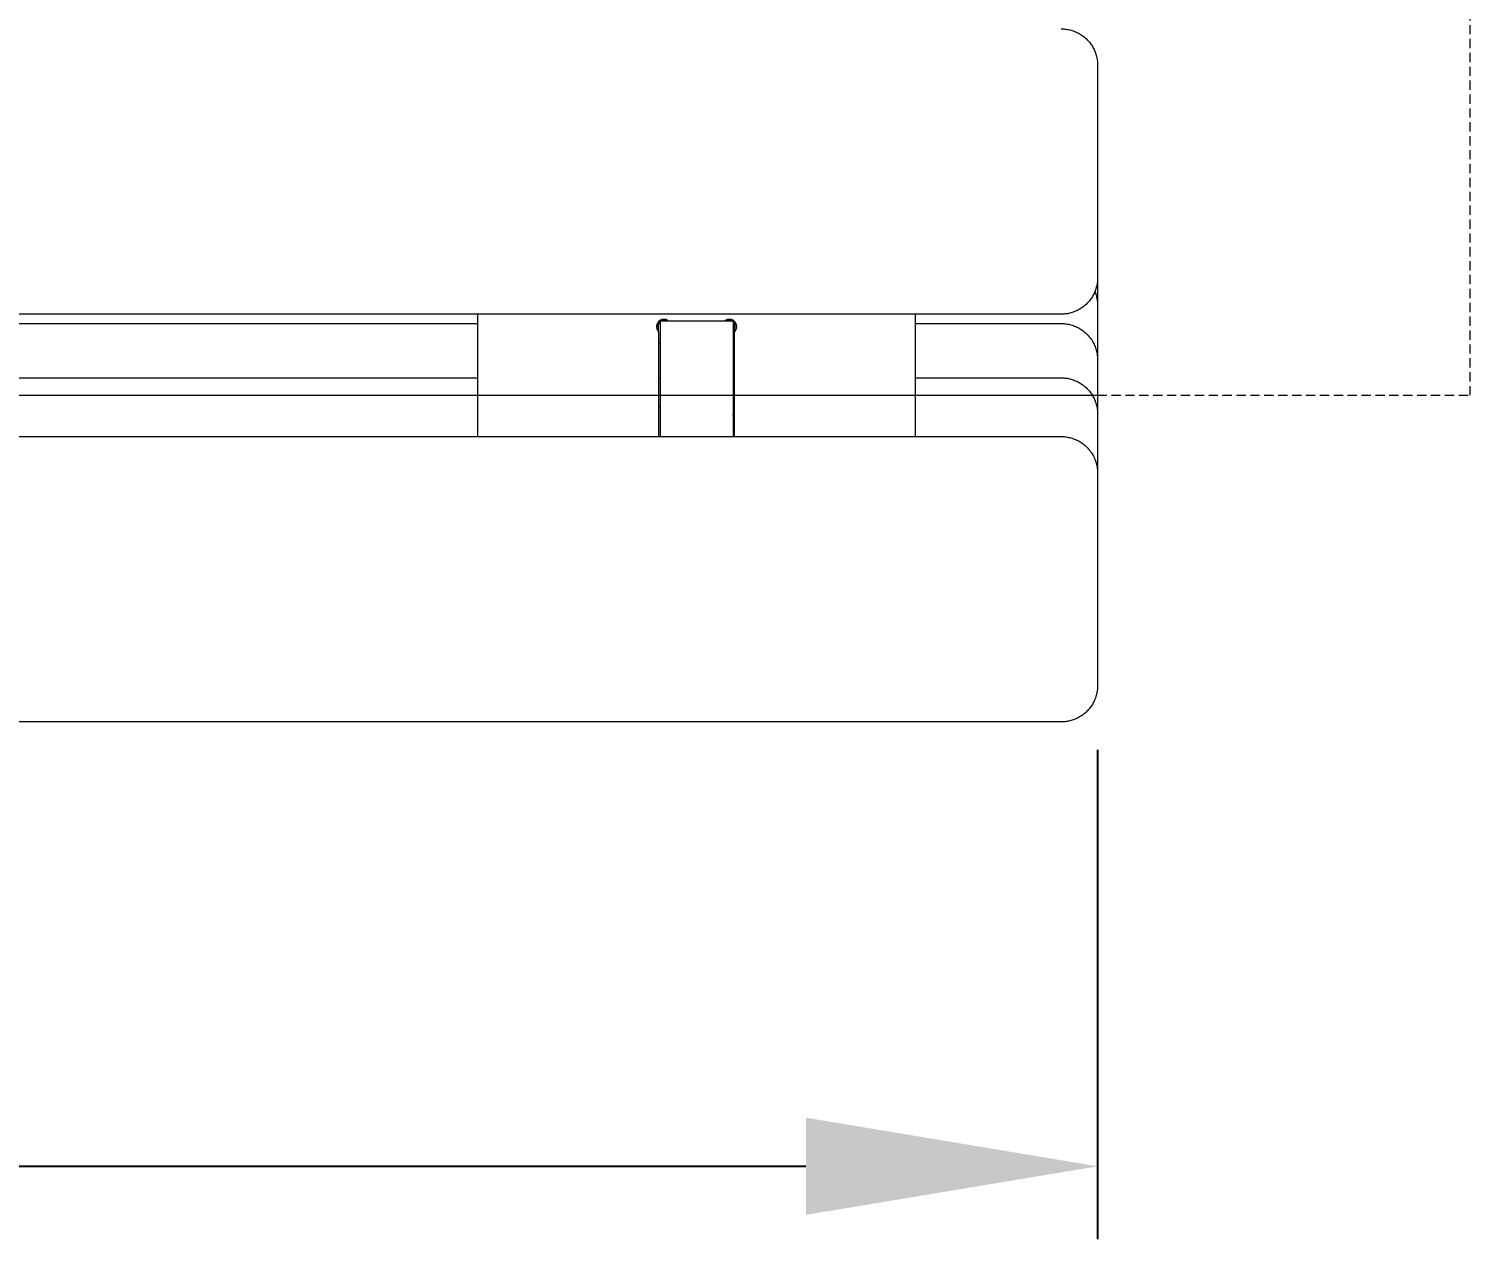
# Model space of a CAD drawing. Header units: millimetres. Extents: x -80 to 4518, y -398 to 2524.
# Drawn here: x 513.5 to 711.1, y -397.8 to -231.7 of the extents above; entities that cross this region are included whole.
import ezdxf

# ---------------------------------------------------------------- set-up
doc = ezdxf.new("R2010")
doc.units = ezdxf.units.MM
doc.linetypes.add('HIDDEN', pattern=[1.905, 1.27, -0.635])
for name, color, linetype, lineweight in [('ZANO_R', 7, 'Continuous', 0), ('ZANO_R_przerywana', 7, 'HIDDEN', 0), ('ZANO_W', 1, 'Continuous', 0)]:
    doc.layers.add(name, color=color, linetype=linetype, lineweight=lineweight)
doc.styles.add('Arial', font='arial.ttf')
doc.styles.get("Standard").update_dxf_attribs({"font": 'ARIALUNI.TTF'})
doc.dimstyles.new('pl i ang', dxfattribs={"dimtxt": 50, "dimasz": 50, "dimexe": 1.25, "dimexo": 0.625, "dimgap": 10, "dimtad": 1, "dimtoh": 1, "dimtxsty": 'Standard', "dimcen": 2.5, "dimclrd": 1, "dimclre": 1, "dimclrt": 1, "dimadec": 0, "dimazin": 0, "dimtfac": 1, "dimtmove": 0, "dimatfit": 3, "dimfxl": 1, "dimarcsym": 1})

# ---------------------------------------------------------------- blocks, each defined once
blk = doc.blocks.new('*D399')
at = {"layer": 'ZANO_W', "color": 1, "lineweight": -2}
for p, q in [((62.24, -330.62), (62.24, -397.77)), ((660.05, -330.62), (660.05, -397.77)), ((102.24, -387.77), (620.05, -387.77))]:
    blk.add_line(p, q, dxfattribs=at)
at = {"layer": 'ZANO_W', "color": 1}
for points in [[(102.24, -381.1), (102.24, -394.43), (62.24, -387.77)], [(620.05, -394.43), (620.05, -381.1), (660.05, -387.77)]]:
    blk.add_solid(points, dxfattribs=at)
at = {"layer": 'ZANO_W', "color": 1, "insert": (361.15, -357.34), "char_height": 40, "attachment_point": 5, "style": 'Arial'}
blk.add_mtext('598', dxfattribs=at)

msp = doc.modelspace()

# ---------------------------------------------------------------- linework, layer by layer
at = {"layer": 'ZANO_R'}
for p, q in [((655.05, -231.69), (655.23, -231.7)), ((655.23, -231.7), (655.4, -231.7)), ((655.4, -231.7), (655.57, -231.72)), ((655.57, -231.72), (655.74, -231.74)), ((655.74, -231.74), (655.9, -231.77)), ((655.9, -231.77), (656.07, -231.8)), ((656.07, -231.8), (656.24, -231.83)), ((656.24, -231.83), (656.4, -231.88)), ((656.4, -231.88), (656.57, -231.93)), ((656.57, -231.93), (656.73, -231.98)), ((656.73, -231.98), (656.89, -232.04)), ((656.89, -232.04), (657.05, -232.11)), ((657.05, -232.11), (657.2, -232.18)), ((657.2, -232.18), (657.35, -232.25)), ((657.35, -232.25), (657.5, -232.33)), ((657.5, -232.33), (657.65, -232.42)), ((657.65, -232.42), (657.8, -232.51)), ((657.8, -232.51), (657.94, -232.61)), ((657.94, -232.61), (658.08, -232.71)), ((658.08, -232.71), (658.21, -232.81)), ((658.21, -232.81), (658.34, -232.92)), ((658.34, -232.92), (658.47, -233.04)), ((658.47, -233.04), (658.59, -233.16)), ((658.59, -233.16), (658.71, -233.28)), ((658.71, -233.28), (658.82, -233.41)), ((658.82, -233.41), (658.93, -233.54)), ((658.93, -233.54), (659.04, -233.67)), ((659.04, -233.67), (659.14, -233.81)), ((659.14, -233.81), (659.24, -233.95)), ((659.24, -233.95), (659.33, -234.09)), ((659.33, -234.09), (659.41, -234.24)), ((659.41, -234.24), (659.49, -234.39)), ((659.49, -234.39), (659.57, -234.55)), ((659.57, -234.55), (659.64, -234.7)), ((659.64, -234.7), (659.71, -234.86)), ((659.71, -234.86), (659.77, -235.02)), ((659.77, -235.02), (659.82, -235.18)), ((659.82, -235.18), (659.87, -235.34)), ((659.87, -235.34), (659.91, -235.51)), ((659.91, -235.51), (659.95, -235.68)), ((659.95, -235.68), (659.98, -235.84)), ((659.98, -235.84), (660.01, -236.01)), ((660.01, -236.01), (660.03, -236.18)), ((660.03, -236.18), (660.04, -236.35)), ((660.04, -236.35), (660.05, -236.52)), ((660.05, -236.52), (660.05, -236.69)), ((660.05, -236.69), (660.05, -264.67)), ((660.05, -264.67), (660.05, -265.85)), ((659.98, -266.7), (659.95, -266.87)), ((660.01, -266.53), (659.98, -266.7)), ((660.03, -266.36), (660.01, -266.53)), ((660.04, -266.19), (660.03, -266.36)), ((660.05, -266.02), (660.04, -266.19)), ((660.05, -265.85), (660.05, -265.96)), ((660.05, -265.85), (660.05, -266.02)), ((660.05, -265.96), (660.05, -269.69)), ((659.14, -268.73), (659.04, -268.87)), ((659.24, -268.59), (659.14, -268.73)), ((659.33, -268.45), (659.24, -268.59)), ((659.41, -268.3), (659.33, -268.45)), ((659.49, -268.15), (659.41, -268.3)), ((659.57, -268), (659.49, -268.15)), ((659.64, -267.84), (659.57, -268)), ((659.71, -267.68), (659.64, -267.84)), ((659.67, -267.77), (659.73, -267.92)), ((659.77, -267.52), (659.71, -267.68)), ((659.73, -267.92), (659.79, -268.07)), ((659.82, -267.36), (659.77, -267.52)), ((659.79, -268.07), (659.84, -268.23)), ((659.87, -267.2), (659.82, -267.36)), ((659.84, -268.23), (659.88, -268.39)), ((659.91, -267.03), (659.87, -267.2)), ((659.88, -268.39), (659.92, -268.55)), ((659.95, -266.87), (659.91, -267.03)), ((659.92, -268.55), (659.96, -268.71)), ((659.96, -268.71), (659.99, -268.87)), ((655.74, -270.8), (655.57, -270.82)), ((655.9, -270.78), (655.74, -270.8)), ((656.07, -270.75), (655.9, -270.78)), ((656.24, -270.71), (656.07, -270.75)), ((656.4, -270.66), (656.24, -270.71)), ((656.57, -270.62), (656.4, -270.66)), ((656.73, -270.56), (656.57, -270.62)), ((656.89, -270.5), (656.73, -270.56)), ((657.05, -270.44), (656.89, -270.5)), ((657.2, -270.37), (657.05, -270.44)), ((657.35, -270.29), (657.2, -270.37)), ((657.5, -270.21), (657.35, -270.29)), ((657.65, -270.12), (657.5, -270.21)), ((657.8, -270.03), (657.65, -270.12)), ((657.94, -269.94), (657.8, -270.03)), ((658.08, -269.83), (657.94, -269.94)), ((658.21, -269.73), (658.08, -269.83)), ((658.34, -269.62), (658.21, -269.73)), ((658.47, -269.5), (658.34, -269.62)), ((658.59, -269.39), (658.47, -269.5)), ((658.71, -269.26), (658.59, -269.39)), ((658.82, -269.14), (658.71, -269.26)), ((658.93, -269.01), (658.82, -269.14)), ((659.04, -268.87), (658.93, -269.01)), ((659.99, -268.87), (660.01, -269.03)), ((660.01, -269.03), (660.03, -269.19)), ((660.03, -269.19), (660.04, -269.36)), ((660.04, -269.36), (660.05, -269.52)), ((660.05, -269.52), (660.05, -269.69)), ((660.05, -269.69), (660.05, -273.41)), ((655.05, -270.85), (361.15, -270.85)), ((361.15, -272.13), (575.05, -272.13)), ((575.05, -287.64), (575.05, -270.85)), ((599.57, -272.48), (599.56, -272.52)), ((599.56, -272.52), (599.56, -272.55)), ((599.56, -272.55), (599.56, -272.58)), ((599.56, -272.58), (599.56, -272.62)), ((599.56, -272.62), (599.57, -272.65)), ((599.58, -272.38), (599.57, -272.41)), ((599.57, -272.41), (599.57, -272.45)), ((599.57, -272.45), (599.57, -272.48)), ((599.58, -272.54), (599.57, -272.58)), ((599.57, -272.58), (599.57, -272.61)), ((599.57, -272.61), (599.57, -272.65)), ((599.57, -272.65), (599.57, -272.69)), ((599.57, -272.69), (599.58, -272.72)), ((599.59, -272.34), (599.58, -272.38)), ((599.59, -272.51), (599.58, -272.54)), ((599.58, -272.72), (599.58, -272.76)), ((599.58, -272.76), (599.59, -272.79)), ((599.6, -272.28), (599.59, -272.31)), ((599.59, -272.31), (599.59, -272.34)), ((599.6, -272.44), (599.59, -272.48)), ((599.59, -272.48), (599.59, -272.51)), ((599.59, -272.79), (599.6, -272.82)), ((599.61, -272.24), (599.6, -272.28)), ((599.61, -272.41), (599.6, -272.44)), ((599.62, -272.21), (599.61, -272.24)), ((599.62, -272.38), (599.61, -272.41)), ((599.64, -272.18), (599.62, -272.21)), ((599.64, -272.35), (599.62, -272.38)), ((599.65, -272.15), (599.64, -272.18)), ((599.65, -272.32), (599.64, -272.35)), ((599.67, -272.12), (599.65, -272.15)), ((599.67, -272.29), (599.65, -272.32)), ((599.68, -272.09), (599.67, -272.12)), ((599.68, -272.26), (599.67, -272.29)), ((599.7, -272.06), (599.68, -272.09)), ((599.7, -272.23), (599.68, -272.26)), ((599.72, -272.03), (599.7, -272.06)), ((599.72, -272.2), (599.7, -272.23)), ((599.74, -272), (599.72, -272.03)), ((599.73, -272.17), (599.72, -272.2)), ((599.75, -272.14), (599.73, -272.17)), ((599.76, -271.97), (599.74, -272)), ((599.77, -272.11), (599.75, -272.14)), ((599.78, -271.94), (599.76, -271.97)), ((599.8, -272.09), (599.77, -272.11)), ((599.8, -271.92), (599.78, -271.94)), ((599.82, -271.89), (599.8, -271.92)), ((599.82, -272.06), (599.8, -272.09)), ((599.84, -271.86), (599.82, -271.89)), ((599.84, -272.04), (599.82, -272.06)), ((599.87, -271.84), (599.84, -271.86)), ((599.87, -272.01), (599.84, -272.04)), ((599.85, -273.27), (599.85, -272.02)), ((599.85, -272.13), (600.05, -272.13)), ((599.89, -271.82), (599.87, -271.84)), ((599.89, -271.99), (599.87, -272.01)), ((599.92, -271.79), (599.89, -271.82)), ((599.92, -271.97), (599.89, -271.99)), ((599.95, -271.77), (599.92, -271.79)), ((599.94, -271.95), (599.92, -271.97)), ((599.97, -271.92), (599.94, -271.95)), ((599.97, -271.75), (599.95, -271.77)), ((600, -271.73), (599.97, -271.75)), ((600, -271.9), (599.97, -271.92)), ((600.03, -271.71), (600, -271.73)), ((600.03, -271.89), (600, -271.9)), ((600.06, -271.69), (600.03, -271.71)), ((600.05, -271.87), (600.03, -271.89)), ((600.05, -271.77), (600.05, -271.77)), ((600.05, -271.77), (600.05, -271.77)), ((600.05, -271.77), (600.05, -271.77)), ((600.05, -271.77), (600.05, -271.77)), ((600.05, -271.77), (600.05, -271.77)), ((600.05, -271.77), (600.05, -271.81)), ((600.05, -271.77), (610.05, -271.77)), ((600.05, -271.81), (600.05, -271.95)), ((600.05, -271.95), (600.05, -272.58)), ((600.05, -272.58), (600.05, -274.64)), ((600.09, -271.68), (600.06, -271.69)), ((600.12, -271.66), (600.09, -271.68)), ((600.15, -271.65), (600.12, -271.66)), ((600.19, -271.63), (600.15, -271.65)), ((600.22, -271.62), (600.19, -271.63)), ((600.25, -271.61), (600.22, -271.62)), ((600.28, -271.6), (600.25, -271.61)), ((600.32, -271.59), (600.28, -271.6)), ((600.33, -271.76), (600.3, -271.77)), ((600.35, -271.58), (600.32, -271.59)), ((600.36, -271.75), (600.33, -271.76)), ((600.38, -271.58), (600.35, -271.58)), ((600.39, -271.74), (600.36, -271.75)), ((600.42, -271.57), (600.38, -271.58)), ((600.43, -271.74), (600.39, -271.74)), ((600.45, -271.57), (600.42, -271.57)), ((600.46, -271.74), (600.43, -271.74)), ((600.49, -271.56), (600.45, -271.57)), ((600.49, -271.73), (600.46, -271.74)), ((600.52, -271.56), (600.49, -271.56)), ((600.53, -271.73), (600.49, -271.73)), ((600.56, -271.56), (600.52, -271.56)), ((600.56, -271.73), (600.53, -271.73)), ((600.59, -271.56), (600.56, -271.56)), ((600.6, -271.73), (600.56, -271.73)), ((600.63, -271.56), (600.59, -271.56)), ((600.63, -271.73), (600.6, -271.73)), ((600.66, -271.57), (600.63, -271.56)), ((600.66, -271.74), (600.63, -271.73)), ((600.69, -271.57), (600.66, -271.57)), ((600.7, -271.74), (600.66, -271.74)), ((600.73, -271.58), (600.69, -271.57)), ((600.73, -271.74), (600.7, -271.74)), ((600.76, -271.58), (600.73, -271.58)), ((600.76, -271.75), (600.73, -271.74)), ((600.8, -271.59), (600.76, -271.58)), ((600.79, -271.76), (600.76, -271.75)), ((600.83, -271.77), (600.79, -271.76)), ((600.83, -271.6), (600.8, -271.59)), ((600.86, -271.61), (600.83, -271.6)), ((600.9, -271.62), (600.86, -271.61)), ((600.93, -271.63), (600.9, -271.62)), ((600.96, -271.64), (600.93, -271.63)), ((600.99, -271.66), (600.96, -271.64)), ((601.02, -271.67), (600.99, -271.66)), ((601.05, -271.69), (601.02, -271.67)), ((601.08, -271.71), (601.05, -271.69)), ((601.11, -271.73), (601.08, -271.71)), ((601.14, -271.75), (601.11, -271.73)), ((601.17, -271.77), (601.14, -271.75)), ((608.97, -271.75), (608.94, -271.77)), ((609, -271.73), (608.97, -271.75)), ((609.03, -271.71), (609, -271.73)), ((609.06, -271.69), (609.03, -271.71)), ((609.09, -271.67), (609.06, -271.69)), ((609.12, -271.66), (609.09, -271.67)), ((609.15, -271.64), (609.12, -271.66)), ((609.18, -271.63), (609.15, -271.64)), ((609.21, -271.62), (609.18, -271.63)), ((609.25, -271.61), (609.21, -271.62)), ((609.28, -271.6), (609.25, -271.61)), ((609.31, -271.59), (609.28, -271.6)), ((609.31, -271.76), (609.28, -271.77)), ((609.35, -271.58), (609.31, -271.59)), ((609.35, -271.75), (609.31, -271.76)), ((609.38, -271.58), (609.35, -271.58)), ((609.38, -271.74), (609.35, -271.75)), ((609.41, -271.57), (609.38, -271.58)), ((609.41, -271.74), (609.38, -271.74)), ((609.45, -271.57), (609.41, -271.57)), ((609.45, -271.74), (609.41, -271.74)), ((609.48, -271.56), (609.45, -271.57)), ((609.48, -271.73), (609.45, -271.74)), ((609.52, -271.56), (609.48, -271.56)), ((609.51, -271.73), (609.48, -271.73)), ((609.55, -271.73), (609.51, -271.73)), ((609.55, -271.56), (609.52, -271.56)), ((609.59, -271.56), (609.55, -271.56)), ((609.58, -271.73), (609.55, -271.73)), ((609.61, -271.73), (609.58, -271.73)), ((609.62, -271.56), (609.59, -271.56)), ((609.65, -271.74), (609.61, -271.73)), ((609.66, -271.57), (609.62, -271.56)), ((609.68, -271.74), (609.65, -271.74)), ((609.69, -271.57), (609.66, -271.57)), ((609.71, -271.74), (609.68, -271.74)), ((609.72, -271.58), (609.69, -271.57)), ((609.75, -271.75), (609.71, -271.74)), ((609.76, -271.58), (609.72, -271.58)), ((609.78, -271.76), (609.75, -271.75)), ((609.79, -271.59), (609.76, -271.58)), ((609.81, -271.77), (609.78, -271.76)), ((609.82, -271.6), (609.79, -271.59)), ((609.86, -271.61), (609.82, -271.6)), ((609.89, -271.62), (609.86, -271.61)), ((609.92, -271.63), (609.89, -271.62)), ((609.95, -271.65), (609.92, -271.63)), ((609.99, -271.66), (609.95, -271.65)), ((610.02, -271.68), (609.99, -271.66)), ((610.05, -271.69), (610.02, -271.68)), ((610.08, -271.71), (610.05, -271.69)), ((610.05, -271.77), (610.05, -271.77)), ((610.05, -271.77), (610.05, -271.77)), ((610.05, -271.77), (610.05, -271.77)), ((610.05, -271.77), (610.05, -271.77)), ((610.05, -271.77), (610.05, -271.77)), ((610.05, -271.77), (610.05, -271.81)), ((610.05, -271.81), (610.05, -271.95)), ((610.08, -271.89), (610.05, -271.87)), ((610.05, -271.95), (610.05, -272.58)), ((610.05, -272.13), (610.25, -272.13)), ((610.05, -272.58), (610.05, -274.64)), ((610.11, -271.73), (610.08, -271.71)), ((610.11, -271.9), (610.08, -271.89)), ((610.13, -271.75), (610.11, -271.73)), ((610.14, -271.92), (610.11, -271.9)), ((610.16, -271.77), (610.13, -271.75)), ((610.17, -271.95), (610.14, -271.92)), ((610.19, -271.79), (610.16, -271.77)), ((610.19, -271.97), (610.17, -271.95)), ((610.21, -271.82), (610.19, -271.79)), ((610.22, -271.99), (610.19, -271.97)), ((610.24, -271.84), (610.21, -271.82)), ((610.24, -272.01), (610.22, -271.99)), ((610.26, -271.86), (610.24, -271.84)), ((610.27, -272.04), (610.24, -272.01)), ((610.25, -272.02), (610.25, -273.27)), ((610.29, -271.89), (610.26, -271.86)), ((610.29, -272.06), (610.27, -272.04)), ((610.31, -271.92), (610.29, -271.89)), ((610.31, -272.09), (610.29, -272.06)), ((610.33, -271.94), (610.31, -271.92)), ((610.33, -272.11), (610.31, -272.09)), ((610.35, -271.97), (610.33, -271.94)), ((610.36, -272.14), (610.33, -272.11)), ((610.37, -272), (610.35, -271.97)), ((610.37, -272.17), (610.36, -272.14)), ((610.39, -272.03), (610.37, -272)), ((610.39, -272.2), (610.37, -272.17)), ((610.41, -272.06), (610.39, -272.03)), ((610.41, -272.23), (610.39, -272.2)), ((610.43, -272.09), (610.41, -272.06)), ((610.43, -272.26), (610.41, -272.23)), ((610.44, -272.12), (610.43, -272.09)), ((610.44, -272.29), (610.43, -272.26)), ((610.46, -272.15), (610.44, -272.12)), ((610.46, -272.32), (610.44, -272.29)), ((610.47, -272.18), (610.46, -272.15)), ((610.47, -272.35), (610.46, -272.32)), ((610.48, -272.21), (610.47, -272.18)), ((610.48, -272.38), (610.47, -272.35)), ((610.5, -272.24), (610.48, -272.21)), ((610.5, -272.41), (610.48, -272.38)), ((610.51, -272.28), (610.5, -272.24)), ((610.51, -272.44), (610.5, -272.41)), ((610.52, -272.31), (610.51, -272.28)), ((610.51, -272.48), (610.51, -272.44)), ((610.52, -272.51), (610.51, -272.48)), ((610.51, -272.82), (610.52, -272.79)), ((610.52, -272.34), (610.52, -272.31)), ((610.53, -272.38), (610.52, -272.34)), ((610.53, -272.54), (610.52, -272.51)), ((610.52, -272.79), (610.53, -272.76)), ((610.54, -272.41), (610.53, -272.38)), ((610.54, -272.58), (610.53, -272.54)), ((610.53, -272.72), (610.54, -272.69)), ((610.53, -272.76), (610.53, -272.72)), ((610.54, -272.45), (610.54, -272.41)), ((610.54, -272.48), (610.54, -272.45)), ((610.55, -272.52), (610.54, -272.48)), ((610.54, -272.61), (610.54, -272.58)), ((610.54, -272.65), (610.54, -272.61)), ((610.54, -272.65), (610.55, -272.62)), ((610.54, -272.69), (610.54, -272.65)), ((610.55, -272.55), (610.55, -272.52)), ((610.55, -272.58), (610.55, -272.55)), ((610.55, -272.62), (610.55, -272.58)), ((635.05, -270.85), (635.05, -287.64)), ((635.05, -272.13), (655.05, -272.13)), ((655.23, -270.85), (655.05, -270.85)), ((655.05, -272.13), (655.23, -272.14)), ((655.4, -270.84), (655.23, -270.85)), ((655.23, -272.14), (655.4, -272.14)), ((655.57, -270.82), (655.4, -270.84)), ((655.4, -272.14), (655.57, -272.16)), ((655.57, -272.16), (655.74, -272.18)), ((655.74, -272.18), (655.9, -272.2)), ((655.9, -272.2), (656.07, -272.24)), ((656.07, -272.24), (656.24, -272.27)), ((656.24, -272.27), (656.4, -272.32)), ((656.4, -272.32), (656.57, -272.37)), ((656.57, -272.37), (656.73, -272.42)), ((656.73, -272.42), (656.89, -272.48)), ((656.89, -272.48), (657.05, -272.55)), ((657.05, -272.55), (657.2, -272.62)), ((657.2, -272.62), (657.35, -272.69)), ((657.35, -272.69), (657.5, -272.77)), ((657.5, -272.77), (657.65, -272.86)), ((599.6, -272.82), (599.61, -272.86)), ((599.61, -272.86), (599.62, -272.89)), ((599.62, -272.89), (599.63, -272.92)), ((599.63, -272.92), (599.64, -272.95)), ((599.64, -272.95), (599.66, -272.99)), ((599.66, -272.99), (599.67, -273.02)), ((599.67, -273.02), (599.69, -273.05)), ((599.69, -273.05), (599.71, -273.08)), ((599.71, -273.08), (599.72, -273.11)), ((599.72, -273.11), (599.74, -273.13)), ((599.74, -273.13), (599.76, -273.16)), ((599.76, -273.16), (599.79, -273.19)), ((599.79, -273.19), (599.81, -273.22)), ((599.81, -273.22), (599.83, -273.24)), ((599.83, -273.24), (599.85, -273.27)), ((599.85, -273.27), (599.85, -287.64)), ((600.05, -274.64), (600.05, -284.63)), ((610.05, -274.64), (610.05, -284.63)), ((610.25, -273.27), (610.28, -273.24)), ((610.25, -287.64), (610.25, -273.27)), ((610.28, -273.24), (610.3, -273.22)), ((610.3, -273.22), (610.32, -273.19)), ((610.32, -273.19), (610.35, -273.16)), ((610.35, -273.16), (610.37, -273.13)), ((610.37, -273.13), (610.38, -273.11)), ((610.38, -273.11), (610.4, -273.08)), ((610.4, -273.08), (610.42, -273.05)), ((610.42, -273.05), (610.44, -273.02)), ((610.44, -273.02), (610.45, -272.99)), ((610.45, -272.99), (610.47, -272.95)), ((610.47, -272.95), (610.48, -272.92)), ((610.48, -272.92), (610.49, -272.89)), ((610.49, -272.89), (610.5, -272.86)), ((610.5, -272.86), (610.51, -272.82)), ((657.65, -272.86), (657.8, -272.95)), ((657.8, -272.95), (657.94, -273.05)), ((657.94, -273.05), (658.08, -273.15)), ((658.08, -273.15), (658.21, -273.25)), ((658.21, -273.25), (658.34, -273.36)), ((658.34, -273.36), (658.47, -273.48)), ((658.47, -273.48), (658.59, -273.6)), ((658.59, -273.6), (658.71, -273.72)), ((658.71, -273.72), (658.82, -273.85)), ((658.82, -273.85), (658.93, -273.98)), ((658.93, -273.98), (659.04, -274.11)), ((659.04, -274.11), (659.14, -274.25)), ((659.14, -274.25), (659.24, -274.39)), ((659.24, -274.39), (659.33, -274.53)), ((659.33, -274.53), (659.41, -274.68)), ((659.41, -274.68), (659.49, -274.83)), ((660.05, -273.41), (660.05, -277.13)), ((599.95, -274.89), (599.85, -274.87)), ((600.05, -274.9), (599.95, -274.89)), ((610.15, -274.89), (610.05, -274.9)), ((610.25, -274.87), (610.15, -274.89)), ((659.49, -274.83), (659.57, -274.98)), ((659.57, -274.98), (659.64, -275.14)), ((659.64, -275.14), (659.71, -275.3)), ((659.71, -275.3), (659.77, -275.46)), ((659.77, -275.46), (659.82, -275.62)), ((659.82, -275.62), (659.87, -275.78)), ((659.87, -275.78), (659.91, -275.95)), ((659.91, -275.95), (659.95, -276.11)), ((659.95, -276.11), (659.98, -276.28)), ((659.98, -276.28), (660.01, -276.45)), ((660.01, -276.45), (660.03, -276.62)), ((660.03, -276.62), (660.04, -276.79)), ((660.04, -276.79), (660.05, -276.96)), ((660.05, -276.96), (660.05, -277.13)), ((660.05, -277.13), (660.05, -280.86)), ((361.15, -279.58), (575.05, -279.58)), ((599.85, -279.62), (599.95, -279.61)), ((599.95, -279.61), (600.05, -279.6)), ((610.05, -279.6), (610.15, -279.61)), ((610.15, -279.61), (610.25, -279.62)), ((635.05, -279.58), (655.05, -279.58)), ((655.05, -279.58), (655.23, -279.58)), ((655.23, -279.58), (655.4, -279.59)), ((655.4, -279.59), (655.57, -279.61)), ((655.57, -279.61), (655.74, -279.63)), ((655.74, -279.63), (655.9, -279.65)), ((655.9, -279.65), (656.07, -279.68)), ((656.07, -279.68), (656.24, -279.72)), ((656.24, -279.72), (656.4, -279.76)), ((656.4, -279.76), (656.57, -279.81)), ((656.57, -279.81), (656.73, -279.87)), ((656.73, -279.87), (656.89, -279.93)), ((656.89, -279.93), (657.05, -279.99)), ((657.05, -279.99), (657.2, -280.06)), ((657.2, -280.06), (657.35, -280.14)), ((657.35, -280.14), (657.5, -280.22)), ((657.5, -280.22), (657.65, -280.31)), ((657.65, -280.31), (657.8, -280.4)), ((657.8, -280.4), (657.94, -280.49)), ((657.94, -280.49), (658.08, -280.6)), ((658.08, -280.6), (658.21, -280.7)), ((62.24, -281.98), (660.05, -281.98)), ((658.21, -280.7), (658.34, -280.81)), ((658.34, -280.81), (658.47, -280.93)), ((658.47, -280.93), (658.59, -281.04)), ((658.59, -281.04), (658.71, -281.17)), ((658.71, -281.17), (658.82, -281.29)), ((658.82, -281.29), (658.93, -281.42)), ((658.93, -281.42), (659.04, -281.56)), ((659.04, -281.56), (659.14, -281.7)), ((659.14, -281.7), (659.24, -281.84)), ((659.24, -281.84), (659.33, -281.98)), ((659.33, -281.98), (659.41, -282.13)), ((659.41, -282.13), (659.49, -282.28)), ((659.49, -282.28), (659.57, -282.43)), ((659.57, -282.43), (659.64, -282.59)), ((659.64, -282.59), (659.71, -282.74)), ((660.05, -280.86), (660.05, -284.58)), ((599.85, -283.59), (599.95, -283.57)), ((599.95, -283.57), (600.05, -283.57)), ((600.05, -284.63), (600.05, -284.76)), ((610.15, -283.57), (610.05, -283.57)), ((610.05, -284.76), (610.05, -284.63)), ((610.25, -283.59), (610.15, -283.57)), ((659.71, -282.74), (659.77, -282.9)), ((659.77, -282.9), (659.82, -283.07)), ((659.82, -283.07), (659.87, -283.23)), ((659.87, -283.23), (659.91, -283.4)), ((659.91, -283.4), (659.95, -283.56)), ((659.95, -283.56), (659.98, -283.73)), ((659.98, -283.73), (660.01, -283.9)), ((660.01, -283.9), (660.03, -284.07)), ((660.03, -284.07), (660.04, -284.24)), ((660.04, -284.24), (660.05, -284.41)), ((660.05, -284.41), (660.05, -284.58)), ((660.05, -284.58), (660.05, -288.3)), ((600.05, -284.76), (600.05, -287.64)), ((610.05, -284.76), (610.05, -287.64)), ((361.15, -287.64), (655.05, -287.64)), ((655.05, -287.64), (655.23, -287.65)), ((655.23, -287.65), (655.4, -287.65)), ((655.4, -287.65), (655.57, -287.67)), ((655.57, -287.67), (655.74, -287.69)), ((655.74, -287.69), (655.9, -287.72)), ((655.9, -287.72), (656.07, -287.75)), ((656.07, -287.75), (656.24, -287.79)), ((656.24, -287.79), (656.4, -287.83)), ((656.4, -287.83), (656.57, -287.88)), ((656.57, -287.88), (656.73, -287.93)), ((656.73, -287.93), (656.89, -287.99)), ((656.89, -287.99), (657.05, -288.06)), ((657.05, -288.06), (657.2, -288.13)), ((657.2, -288.13), (657.35, -288.2)), ((657.35, -288.2), (657.5, -288.28)), ((657.5, -288.28), (657.65, -288.37)), ((657.65, -288.37), (657.8, -288.46)), ((657.8, -288.46), (657.94, -288.56)), ((657.94, -288.56), (658.08, -288.66)), ((660.05, -288.3), (660.05, -292.64)), ((658.08, -288.66), (658.21, -288.76)), ((658.21, -288.76), (658.34, -288.87)), ((658.34, -288.87), (658.47, -288.99)), ((658.47, -288.99), (658.59, -289.11)), ((658.59, -289.11), (658.71, -289.23)), ((658.71, -289.23), (658.82, -289.36)), ((658.82, -289.36), (658.93, -289.49)), ((658.93, -289.49), (659.04, -289.62)), ((659.04, -289.62), (659.14, -289.76)), ((659.14, -289.76), (659.24, -289.9)), ((659.24, -289.9), (659.33, -290.04)), ((659.33, -290.04), (659.41, -290.19)), ((659.41, -290.19), (659.49, -290.34)), ((659.49, -290.34), (659.57, -290.5)), ((659.57, -290.5), (659.64, -290.65)), ((659.64, -290.65), (659.71, -290.81)), ((659.71, -290.81), (659.77, -290.97)), ((659.77, -290.97), (659.82, -291.13)), ((659.82, -291.13), (659.87, -291.29)), ((659.87, -291.29), (659.91, -291.46)), ((659.91, -291.46), (659.95, -291.63)), ((659.95, -291.63), (659.98, -291.79)), ((659.98, -291.79), (660.01, -291.96)), ((660.01, -291.96), (660.03, -292.13)), ((660.03, -292.13), (660.04, -292.3)), ((660.04, -292.3), (660.05, -292.47)), ((660.05, -292.47), (660.05, -292.64)), ((660.05, -292.64), (660.05, -320.62)), ((660.04, -322.14), (660.03, -322.31)), ((660.05, -321.97), (660.04, -322.14)), ((660.05, -320.62), (660.05, -321.8)), ((660.05, -321.8), (660.05, -321.97)), ((659.49, -324.1), (659.41, -324.25)), ((659.57, -323.95), (659.49, -324.1)), ((659.64, -323.79), (659.57, -323.95)), ((659.71, -323.63), (659.64, -323.79)), ((659.77, -323.47), (659.71, -323.63)), ((659.82, -323.31), (659.77, -323.47)), ((659.87, -323.15), (659.82, -323.31)), ((659.91, -322.98), (659.87, -323.15)), ((659.95, -322.82), (659.91, -322.98)), ((659.98, -322.65), (659.95, -322.82)), ((660.01, -322.48), (659.98, -322.65)), ((660.03, -322.31), (660.01, -322.48)), ((657.5, -326.16), (657.35, -326.24)), ((657.65, -326.07), (657.5, -326.16)), ((657.8, -325.98), (657.65, -326.07)), ((657.94, -325.89), (657.8, -325.98)), ((658.08, -325.78), (657.94, -325.89)), ((658.21, -325.68), (658.08, -325.78)), ((658.34, -325.57), (658.21, -325.68)), ((658.47, -325.45), (658.34, -325.57)), ((658.59, -325.34), (658.47, -325.45)), ((658.71, -325.21), (658.59, -325.34)), ((658.82, -325.09), (658.71, -325.21)), ((658.93, -324.96), (658.82, -325.09)), ((659.04, -324.82), (658.93, -324.96)), ((659.14, -324.68), (659.04, -324.82)), ((659.24, -324.54), (659.14, -324.68)), ((659.33, -324.4), (659.24, -324.54)), ((659.41, -324.25), (659.33, -324.4)), ((655.05, -326.8), (361.15, -326.8)), ((655.23, -326.8), (655.05, -326.8)), ((655.4, -326.79), (655.23, -326.8)), ((655.57, -326.77), (655.4, -326.79)), ((655.74, -326.75), (655.57, -326.77)), ((655.9, -326.73), (655.74, -326.75)), ((656.07, -326.7), (655.9, -326.73)), ((656.24, -326.66), (656.07, -326.7)), ((656.4, -326.61), (656.24, -326.66)), ((656.57, -326.57), (656.4, -326.61)), ((656.73, -326.51), (656.57, -326.57)), ((656.89, -326.45), (656.73, -326.51)), ((657.05, -326.39), (656.89, -326.45)), ((657.2, -326.32), (657.05, -326.39)), ((657.35, -326.24), (657.2, -326.32))]:
    msp.add_line(p, q, dxfattribs=at)
at = {"layer": 'ZANO_R_przerywana'}
for p, q in [((711.15, -281.98), (711.15, 158.02)), ((660.05, -281.98), (711.15, -281.98))]:
    msp.add_line(p, q, dxfattribs=at)

# ---------------------------------------------------------------- dimensions: what is measured, and where the dimension line sits
at = {"layer": 'ZANO_W'}
dim = msp.add_linear_dim(base=(660.05, -387.77), p1=(62.24, -320.62), p2=(660.05, -320.62), dimstyle='pl i ang', override={"dimtxt": 40, "dimasz": 40, "dimexe": 10, "dimexo": 10, "dimtoh": 0, "dimdec": 0, "dimtxsty": 'Arial', "dimtdec": 0, "dimtmove": 1}, dxfattribs=at)
dim.commit()
dim.dimension.update_dxf_attribs({"geometry": '*D399', "text_midpoint": (361.15, -357.34)})

doc.saveas('drawing.dxf')
